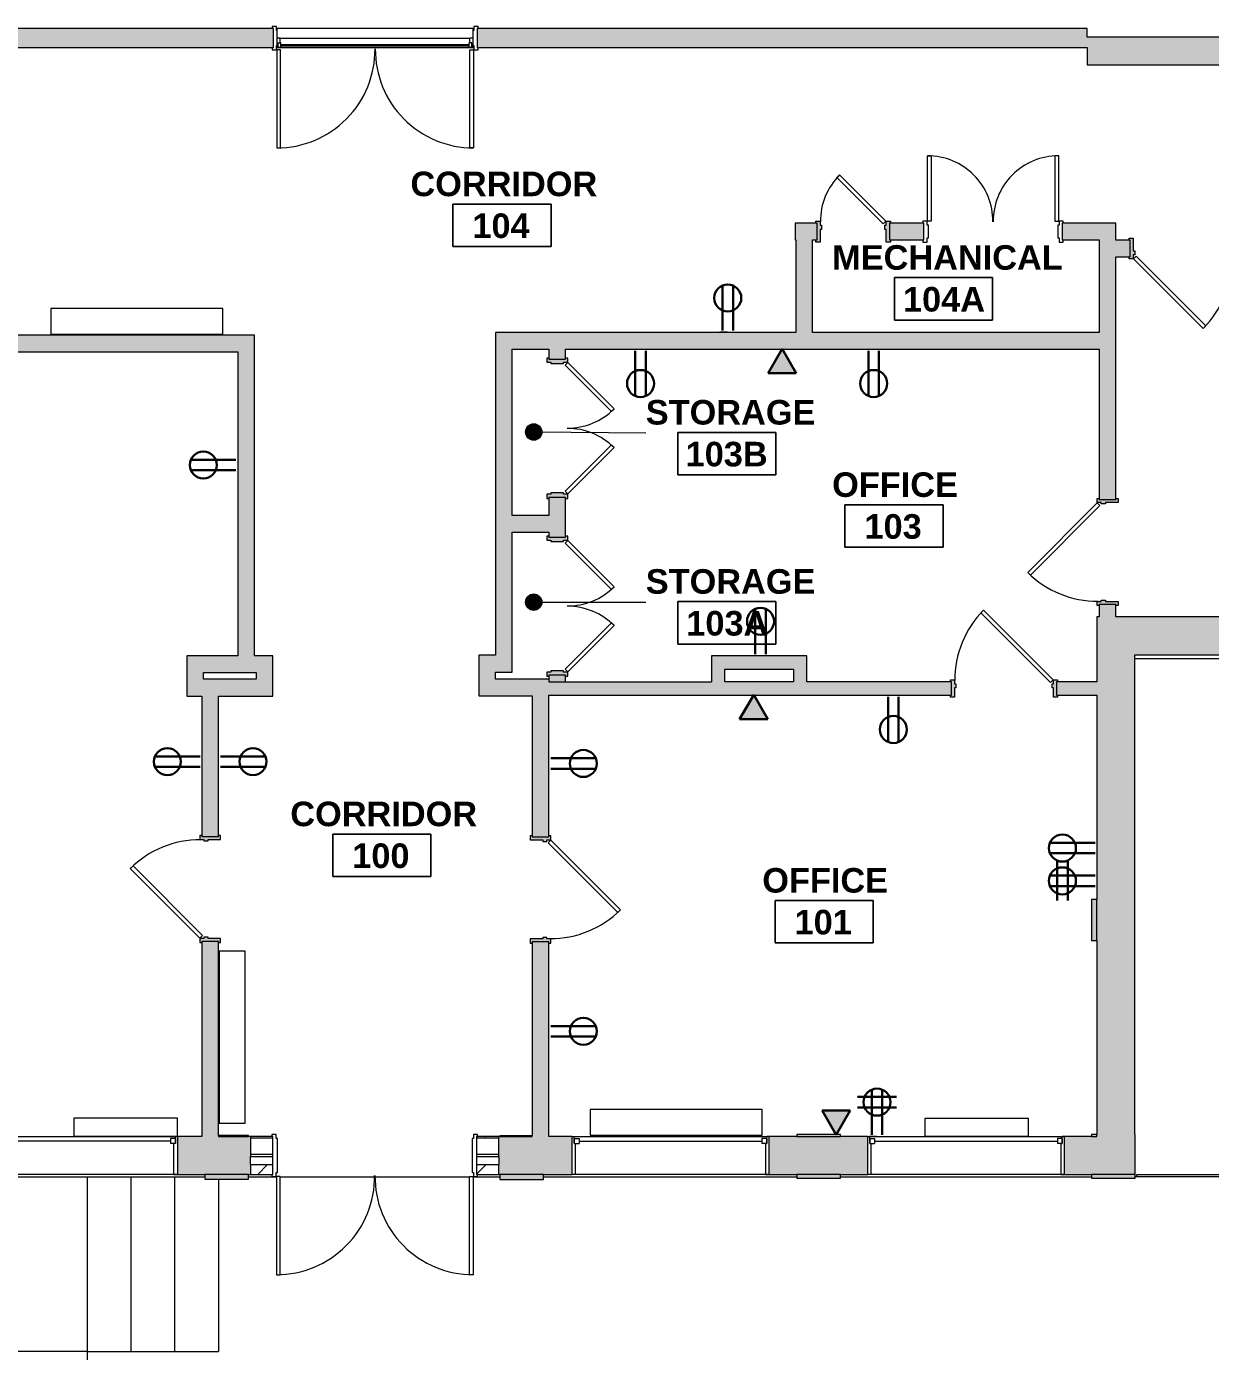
# Model space of a CAD drawing. Header units: inches. Extents: x -1569 to 1282, y -721 to 887.
# Drawn here: x -81.7 to 352.1, y -366.4 to 119.2 of the extents above; entities that cross this region are included whole.
import ezdxf

# ---------------------------------------------------------------- set-up
doc = ezdxf.new("R2010")
doc.units = ezdxf.units.IN
doc.header["$MEASUREMENT"] = 0
for name, color, linetype, lineweight in [('A-ANNO-NOTE', 131, 'Continuous', 13), ('A-AREA-IDEN', 2, 'Continuous', 9), ('A-DETL', 90, 'Continuous', 13), ('A-DOOR', 31, 'Continuous', 13), ('A-FLOR', 192, 'Continuous', 13), ('A-GLAZ', 151, 'Continuous', 13), ('A-WALL', 113, 'Continuous', 13), ('A-WALL-PATT', 111, 'Continuous', 13), ('E-ELEC-FIXT', 91, 'Continuous', 13), ('I-WALL', 2, 'Continuous', 13), ('M-EQPM', 50, 'Continuous', 13)]:
    doc.layers.add(name, color=color, linetype=linetype, lineweight=lineweight)
doc.styles.add('Swis721 Lt BT_B', font='', dxfattribs={"height": 9})
doc.styles.get('Swis721 Lt BT_B').set_extended_font_data('Swis721 Lt BT', bold=True)

# ---------------------------------------------------------------- blocks, each defined once
blk = doc.blocks.new('Basic Wall _ Exterior - Brick and CMU on MTL_ Stud - ___-6877969-FIRST FLOOR POWER _ SIGNAL')
at = {"layer": 'A-WALL-PATT', "lineweight": 9}
h = blk.add_hatch(dxfattribs=at)
h.set_pattern_fill('FP_3', color=256, style=0, pattern_type=2)
h.set_pattern_definition([(0, (0, -89.438), (30.72, 4.745), [1.267, -21.773, 1.267, -21.773, -122.88]), (0, (0, -89.438), (30.72, 4.745), [-46.08, 1.267, -44.813, 1.267, -21.773, -53.76]), (0, (0, -89.438), (30.72, 4.745), [-115.2, 1.267, -14.093, 1.267, -37.133]), (133.061, (11.52, -87.066), (-22.01071, 14.06408), [0.928, -15.944, 0.928, -15.944, -89.986]), (133.061, (11.52, -87.066), (-22.01071, 14.06408), [-33.745, 0.928, -32.817, 0.928, -15.944, -39.369]), (133.061, (11.52, -87.066), (-22.01071, 14.06408), [-84.362, 0.928, -10.32, 0.928, -27.193]), (226.939, (15.36, -77.576), (-8.709455, -18.80903), [0.928, -15.944, 0.928, -15.944, -89.986]), (226.939, (15.36, -77.576), (-8.709455, -18.80903), [-33.745, 0.928, -32.817, 0.928, -15.944, -39.369]), (226.939, (15.36, -77.576), (-8.709455, -18.80903), [-84.362, 0.928, -10.32, 0.928, -27.193])])
h.paths.add_polyline_path([(540.34, -112.44), (540.34, -112.28), (544.34, -112.28), (544.34, -111.06), (324.34, -111.06), (324.34, -112.44), (404.13, -112.44)], flags=0)
at = {"layer": 'A-WALL', "lineweight": 9}
blk.add_line((324.34, -112.44), (540.34, -112.44), dxfattribs=at)
blk = doc.blocks.new('Door - Single - Solid Door 36_ x 84_-7220078-FIRST FLOOR POWER _ SIGNAL')
at = {"layer": 'A-DOOR'}
h = blk.add_hatch(color=250, dxfattribs=at)
h.paths.add_polyline_path([(-15.63, 3.15), (-15.26, 3.15), (-15.26, -2.97), (-15.63, -2.97), (-15.63, -3.72), (-14.13, -3.72), (-14.13, 0.9), (-13.63, 0.9), (-13.63, 2.4), (-14.13, 2.4), (-14.13, 3.9), (-15.63, 3.9)], flags=0)
h.paths.add_polyline_path([(21.62, 2.4), (21.62, 0.9), (22.12, 0.9), (22.12, -3.72), (23.62, -3.72), (23.62, -2.97), (23.24, -2.97), (23.24, 3.15), (23.62, 3.15), (23.62, 3.9), (22.12, 3.9), (22.12, 2.4)], flags=0)
at = {"layer": 'A-DOOR', "color": 8, "lineweight": 20}
for p, q in [((-14.01, 3.9), (11.45, 29.36)), ((11.45, 29.36), (12.42, 28.38)), ((12.42, 28.38), (-13.03, 2.93)), ((-15.63, 3.9), (-15.63, 3.15)), ((-14.13, 3.9), (-15.63, 3.9)), ((-14.13, 2.4), (-14.13, 3.9)), ((-13.63, 2.4), (-14.13, 2.4)), ((-14.13, -3.72), (-14.13, 0.9)), ((-14.13, 0.9), (-13.63, 0.9)), ((-13.03, 2.93), (-14.01, 3.9)), ((-13.63, 0.9), (-13.63, 2.4)), ((22.12, 2.4), (21.62, 2.4)), ((21.62, 2.4), (21.62, 0.9)), ((21.62, 0.9), (22.12, 0.9)), ((23.62, 3.9), (22.12, 3.9)), ((22.12, 3.9), (22.12, 2.4)), ((22.12, 0.9), (22.12, -3.72)), ((23.62, 3.15), (23.62, 3.9)), ((-15.63, -2.97), (-15.63, -3.72)), ((-15.63, -3.72), (-14.13, -3.72)), ((22.12, -3.72), (23.62, -3.72)), ((23.62, -3.72), (23.62, -2.97))]:
    blk.add_line(p, q, dxfattribs=at)
at = {"layer": 'A-DOOR', "lineweight": 9}
blk.add_arc((-14.01, 3.9), 36, 359.5, 45, dxfattribs=at)
blk = doc.blocks.new('Door - Single - Solid Door 36_ x 84_-7220333-FIRST FLOOR POWER _ SIGNAL')
at = {"layer": 'A-DOOR'}
h = blk.add_hatch(color=250, dxfattribs=at)
h.paths.add_polyline_path([(-14.13, 3.1), (-15.63, 3.1), (-15.63, 2.35), (-15.26, 2.35), (-15.26, -2.53), (-15.63, -2.53), (-15.63, -3.28), (-14.13, -3.28), (-14.13, -1.78), (-13.63, -1.78), (-13.63, -0.28), (-14.13, -0.28), (-14.13, 2.35)], flags=0)
h.paths.add_polyline_path([(22.12, 3.1), (22.12, -0.28), (21.62, -0.28), (21.62, -1.78), (22.12, -1.78), (22.12, -3.28), (23.62, -3.28), (23.62, -2.53), (23.24, -2.53), (23.24, 2.35), (23.62, 2.35), (23.62, 3.1), (23.24, 3.1)], flags=0)
at = {"layer": 'A-DOOR', "color": 8, "lineweight": 20}
for p, q in [((-15.63, 3.1), (-14.13, 3.1)), ((-15.63, 2.35), (-15.63, 3.1)), ((-14.13, 3.1), (-14.13, -0.28)), ((22.12, 3.1), (23.62, 3.1)), ((22.12, -0.28), (22.12, 3.1)), ((23.62, 3.1), (23.62, 2.35)), ((-15.63, -3.28), (-15.63, -2.53)), ((-14.13, -3.28), (-15.63, -3.28)), ((-14.13, -0.28), (-13.63, -0.28)), ((-14.13, -1.78), (-14.13, -3.28)), ((-13.63, -1.78), (-14.13, -1.78)), ((-13.03, -2.3), (-14.01, -3.28)), ((-14.01, -3.28), (11.45, -28.73)), ((-13.63, -0.28), (-13.63, -1.78)), ((12.42, -27.76), (-13.03, -2.3)), ((21.62, -0.28), (22.12, -0.28)), ((21.62, -1.78), (21.62, -0.28)), ((22.12, -1.78), (21.62, -1.78)), ((22.12, -3.28), (22.12, -1.78)), ((23.62, -3.28), (22.12, -3.28)), ((23.62, -2.53), (23.62, -3.28)), ((11.45, -28.73), (12.42, -27.76))]:
    blk.add_line(p, q, dxfattribs=at)
at = {"layer": 'A-DOOR', "lineweight": 9}
blk.add_arc((-14.01, -3.28), 36, 315, 0.5, dxfattribs=at)
blk = doc.blocks.new('Door - Single - Solid Door 36_ x 84_-7220308-FIRST FLOOR POWER _ SIGNAL')
at = {"layer": 'A-DOOR'}
h = blk.add_hatch(color=250, dxfattribs=at)
h.paths.add_polyline_path([(23.62, 2.97), (23.62, 3.72), (22.12, 3.72), (22.12, -0.9), (21.62, -0.9), (21.62, -2.4), (22.12, -2.4), (22.12, -3.9), (23.62, -3.9), (23.62, -3.15), (23.24, -3.15), (23.24, 2.97)], flags=0)
h.paths.add_polyline_path([(-13.63, -2.4), (-13.63, -0.9), (-14.13, -0.9), (-14.13, 3.72), (-15.63, 3.72), (-15.63, 2.97), (-15.26, 2.97), (-15.26, -3.15), (-15.63, -3.15), (-15.63, -3.9), (-14.13, -3.9), (-14.13, -2.4)], flags=0)
at = {"layer": 'A-DOOR', "color": 8, "lineweight": 20}
for p, q in [((-15.63, 3.72), (-14.13, 3.72)), ((-15.63, 2.97), (-15.63, 3.72)), ((-14.13, 3.72), (-14.13, -0.9)), ((22.12, 3.72), (23.62, 3.72)), ((22.12, -0.9), (22.12, 3.72)), ((23.62, 3.72), (23.62, 2.97)), ((-15.63, -3.9), (-15.63, -3.15)), ((-14.13, -3.9), (-15.63, -3.9)), ((-14.13, -0.9), (-13.63, -0.9)), ((-14.13, -2.4), (-14.13, -3.9)), ((-13.63, -2.4), (-14.13, -2.4)), ((-13.03, -2.93), (-14.01, -3.9)), ((-14.01, -3.9), (11.45, -29.36)), ((-13.63, -0.9), (-13.63, -2.4)), ((12.42, -28.38), (-13.03, -2.93)), ((21.62, -0.9), (22.12, -0.9)), ((21.62, -2.4), (21.62, -0.9)), ((22.12, -2.4), (21.62, -2.4)), ((22.12, -3.9), (22.12, -2.4)), ((23.62, -3.9), (22.12, -3.9)), ((23.62, -3.15), (23.62, -3.9)), ((11.45, -29.36), (12.42, -28.38))]:
    blk.add_line(p, q, dxfattribs=at)
at = {"layer": 'A-DOOR', "lineweight": 9}
blk.add_arc((-14.01, -3.9), 36, 315, 0.5, dxfattribs=at)
blk = doc.blocks.new('Fixed - 72_ x 72_-6876876-FIRST FLOOR POWER _ SIGNAL')
at = {"layer": 'A-GLAZ', "color": 8, "lineweight": 20}
for p, q in [((-36.25, 6.9375), (-37.5, 6.9375)), ((-36.25, 6.9375), (-36.25, -4.4375)), ((33.25, 6.9375), (34.5, 6.9375)), ((33.25, -4.4375), (33.25, 6.9375)), ((-36.75, -4.4375), (-35, -4.4375)), ((-36.75, -6.1875), (-36.75, -4.4375)), ((-36.75, -4.4375), (-36.25, -4.4375)), ((-36.75, -4.4375), (-36.75, -6.9375)), ((-35, -6.1875), (-35, -4.4375)), ((32, -6.1875), (32, -4.4375)), ((33.75, -4.4375), (32, -4.4375)), ((33.25, -4.4375), (33.75, -4.4375)), ((33.75, -6.1875), (33.75, -4.4375)), ((33.75, -4.4375), (33.75, -6.9375)), ((-37.5, -6.9375), (-36.75, -6.9375)), ((-36.75, -6.1875), (-35, -6.1875)), ((-35, -5.3125), (32, -5.3125)), ((33.75, -6.1875), (32, -6.1875)), ((34.5, -6.9375), (33.75, -6.9375))]:
    blk.add_line(p, q, dxfattribs=at)
blk = doc.blocks.new('Fixed - 72_ x 72_-6876875-FIRST FLOOR POWER _ SIGNAL')
at = {"layer": 'A-GLAZ', "color": 8, "lineweight": 20}
for p, q in [((-37.5, 6.9375), (-36.75, 6.9375)), ((-36.75, 4.4375), (-36.75, 6.9375)), ((-36.75, 6.1875), (-36.75, 4.4375)), ((-36.75, 6.1875), (-35, 6.1875)), ((-35, 6.1875), (-35, 4.4375)), ((-35, 5.3125), (32, 5.3125)), ((32, 6.1875), (32, 4.4375)), ((33.75, 6.1875), (32, 6.1875)), ((33.75, 4.4375), (33.75, 6.9375)), ((34.5, 6.9375), (33.75, 6.9375)), ((33.75, 6.1875), (33.75, 4.4375)), ((-36.75, 4.4375), (-35, 4.4375)), ((-36.75, 4.4375), (-36.25, 4.4375)), ((-36.25, -6.9375), (-36.25, 4.4375)), ((33.75, 4.4375), (32, 4.4375)), ((33.25, 4.4375), (33.75, 4.4375)), ((33.25, 4.4375), (33.25, -6.9375)), ((-36.25, -6.9375), (-37.5, -6.9375)), ((33.25, -6.9375), (34.5, -6.9375))]:
    blk.add_line(p, q, dxfattribs=at)
blk = doc.blocks.new('Door - Single - Solid Door 28_ x 84_-7220367-FIRST FLOOR POWER _ SIGNAL')
at = {"layer": 'A-DOOR'}
h = blk.add_hatch(color=250, dxfattribs=at)
h.paths.add_polyline_path([(16.12, 3.72), (16.12, -0.9), (15.62, -0.9), (15.62, -2.4), (16.12, -2.4), (16.12, -3.9), (17.62, -3.9), (17.62, -3.15), (17.24, -3.15), (17.24, 2.97), (17.62, 2.97), (17.62, 3.72), (17.24, 3.72)], flags=0)
h.paths.add_polyline_path([(-9.63, 3.72), (-9.63, 2.97), (-9.26, 2.97), (-9.26, -3.15), (-9.63, -3.15), (-9.63, -3.9), (-8.13, -3.9), (-8.13, -2.4), (-7.63, -2.4), (-7.63, -0.9), (-8.13, -0.9), (-8.13, 3.72), (-9.26, 3.72)], flags=0)
at = {"layer": 'A-DOOR', "color": 8, "lineweight": 20}
for p, q in [((-9.63, 3.72), (-8.13, 3.72)), ((-9.63, 2.97), (-9.63, 3.72)), ((-8.13, 3.72), (-8.13, -0.9)), ((16.12, 3.72), (17.62, 3.72)), ((16.12, -0.9), (16.12, 3.72)), ((17.62, 3.72), (17.62, 2.97)), ((-9.63, -3.9), (-9.63, -3.15)), ((-8.13, -3.9), (-9.63, -3.9)), ((-8.13, -0.9), (-7.63, -0.9)), ((-8.13, -2.4), (-8.13, -3.9)), ((-7.63, -2.4), (-8.13, -2.4)), ((-7.03, -2.93), (-8.01, -3.9)), ((-8.01, -3.9), (8.96, -20.87)), ((-7.63, -0.9), (-7.63, -2.4)), ((9.94, -19.9), (-7.03, -2.93)), ((15.62, -0.9), (16.12, -0.9)), ((15.62, -2.4), (15.62, -0.9)), ((16.12, -2.4), (15.62, -2.4)), ((16.12, -3.9), (16.12, -2.4)), ((17.62, -3.9), (16.12, -3.9)), ((17.62, -3.15), (17.62, -3.9)), ((8.96, -20.87), (9.94, -19.9))]:
    blk.add_line(p, q, dxfattribs=at)
at = {"layer": 'A-DOOR', "lineweight": 9}
blk.add_arc((-8.01, -3.9), 24, 315, 0.5, dxfattribs=at)
blk = doc.blocks.new('Fan Coil Unit 9_5L x 63W x 25_5H - Fan Coil Unit 9_5L x 63W x 25_5H-6914405-FIRST FLOOR POWER _ SIGNAL')
at = {"layer": 'M-EQPM', "lineweight": 9}
for p, q in [((-31.5, 4.75), (-31.5, -4.75)), ((31.5, 4.75), (-31.5, 4.75)), ((31.5, -4.75), (31.5, 4.75)), ((-31.5, -4.75), (31.5, -4.75))]:
    blk.add_line(p, q, dxfattribs=at)
blk = doc.blocks.new('Heater 38W x 6_5D x 16H - Heater 38W x 6_5D x 16H-V9-FIRST FLOOR POWER _ SIGNAL')
at = {"layer": 'M-EQPM', "lineweight": 9}
for p, q in [((19, 3.25), (-19, 3.25)), ((-19, 3.25), (-19, -3.25)), ((19, -3.25), (19, 3.25)), ((-19, -3.25), (19, -3.25))]:
    blk.add_line(p, q, dxfattribs=at)
blk = doc.blocks.new('PS - Power Device _Wall Base_ - Quadruplex-4862731-FIRST FLOOR POWER _ SIGNAL')
at = {"layer": 'E-ELEC-FIXT', "lineweight": 9}
for p, q in [((227.02, -287.42), (229.77, -287.42)), ((227.02, -287.42), (227.02, -287.6)), ((229.77, -287.6), (229.77, -287.42))]:
    blk.add_line(p, q, dxfattribs=at)
blk = doc.blocks.new('PS - Power Device _Wall Base_ - Duplex-4862727-FIRST FLOOR POWER _ SIGNAL')
at = {"layer": 'E-ELEC-FIXT', "lineweight": 9}
for p, q in [((635.77, 41.09), (638.52, 41.09)), ((635.77, 41.09), (635.77, 40.91)), ((638.52, 40.91), (638.52, 41.09))]:
    blk.add_line(p, q, dxfattribs=at)
blk = doc.blocks.new('Door - Double - Solid - 48_-7220202-FIRST FLOOR POWER _ SIGNAL')
at = {"layer": 'A-DOOR'}
h = blk.add_hatch(color=250, dxfattribs=at)
h.paths.add_polyline_path([(23.68, 3.15), (23.68, 3.9), (22.18, 3.9), (22.18, 2.4), (21.68, 2.4), (21.68, -2.22), (22.18, -2.22), (22.18, -3.72), (23.68, -3.72), (23.68, -2.97), (23.31, -2.97), (23.31, 3.15)], flags=0)
h.paths.add_polyline_path([(-25.69, -2.22), (-25.69, 2.4), (-26.19, 2.4), (-26.19, 3.9), (-27.69, 3.9), (-27.69, 3.15), (-27.32, 3.15), (-27.32, -2.97), (-27.69, -2.97), (-27.69, -3.72), (-26.19, -3.72), (-26.19, -2.22)], flags=0)
at = {"layer": 'A-DOOR', "color": 8, "lineweight": 20}
for p, q in [((-26.06, 3.9), (-9.09, 20.87)), ((-8.12, 19.9), (-25.09, 2.93)), ((-9.09, 20.87), (-8.12, 19.9)), ((5.08, 20.87), (4.11, 19.9)), ((4.11, 19.9), (21.08, 2.93)), ((22.05, 3.9), (5.08, 20.87)), ((-27.69, 3.9), (-27.69, 3.15)), ((-26.19, 3.9), (-27.69, 3.9)), ((-26.19, 2.4), (-26.19, 3.9)), ((-25.69, 2.4), (-26.19, 2.4)), ((-25.09, 2.93), (-26.06, 3.9)), ((-25.69, -2.22), (-25.69, 2.4)), ((21.08, 2.93), (22.05, 3.9)), ((22.18, 2.4), (21.68, 2.4)), ((21.68, 2.4), (21.68, -2.22)), ((23.68, 3.9), (22.18, 3.9)), ((22.18, 3.9), (22.18, 2.4)), ((23.68, 3.15), (23.68, 3.9)), ((-27.69, -2.97), (-27.69, -3.72)), ((-27.69, -3.72), (-26.19, -3.72)), ((-26.19, -3.72), (-26.19, -2.22)), ((-26.19, -2.22), (-25.69, -2.22)), ((21.68, -2.22), (22.18, -2.22)), ((22.18, -2.22), (22.18, -3.72)), ((22.18, -3.72), (23.68, -3.72)), ((23.68, -3.72), (23.68, -2.97))]:
    blk.add_line(p, q, dxfattribs=at)
at = {"layer": 'A-DOOR', "lineweight": 9}
for centre, start, end in [((-26.06, 3.9), 359.5, 45), ((22.05, 3.9), 135, 180.5)]:
    blk.add_arc(centre, 24, start, end, dxfattribs=at)
blk = doc.blocks.new('Door - Double - Solid 84_ H-7139323-FIRST FLOOR POWER _ SIGNAL')
at = {"layer": 'A-DOOR'}
for p, q in [((-38.06, 43.78), (-36.69, 43.78)), ((-38.06, 7.78), (-38.06, 43.78)), ((-36.69, 43.78), (-36.69, 7.78)), ((32.68, 43.78), (32.68, 7.78)), ((34.05, 43.78), (32.68, 43.78)), ((34.05, 7.78), (34.05, 43.78)), ((-36.69, 7.78), (-38.06, 7.78)), ((32.68, 7.78), (34.05, 7.78))]:
    blk.add_line(p, q, dxfattribs=at)
at = {"layer": 'A-DOOR', "lineweight": 9}
for p, q in [((-39.69, 7.78), (-39.69, 7.03)), ((-38.19, 7.78), (-39.69, 7.78)), ((-38.19, 6.28), (-38.19, 7.78)), ((-37.69, 6.28), (-38.19, 6.28)), ((-37.69, -6.1), (-37.69, 6.28)), ((34.18, 6.28), (33.68, 6.28)), ((33.68, 6.28), (33.68, -6.1)), ((35.68, 7.78), (34.18, 7.78)), ((34.18, 7.78), (34.18, 6.28)), ((35.68, 7.03), (35.68, 7.78)), ((-39.69, -6.85), (-39.69, -7.6)), ((-39.69, -7.6), (-38.19, -7.6)), ((-38.19, -7.6), (-38.19, -6.1)), ((-38.19, -6.1), (-37.69, -6.1)), ((33.68, -6.1), (34.18, -6.1)), ((34.18, -6.1), (34.18, -7.6)), ((34.18, -7.6), (35.68, -7.6)), ((35.68, -7.6), (35.68, -6.85))]:
    blk.add_line(p, q, dxfattribs=at)
for centre, start, end in [((-38.06, 7.78), 359.5, 90), ((34.05, 7.78), 90, 180.5)]:
    blk.add_arc(centre, 36, start, end, dxfattribs=at)
blk = doc.blocks.new('Door - Double - Solid - 48_-7221330-FIRST FLOOR POWER _ SIGNAL')
at = {"layer": 'A-DOOR'}
for p, q in [((-26.06, 27.9), (-24.69, 27.9)), ((-26.06, 3.9), (-26.06, 27.9)), ((-24.69, 27.9), (-24.69, 3.9)), ((20.68, 27.9), (20.68, 3.9)), ((22.05, 27.9), (20.68, 27.9)), ((22.05, 3.9), (22.05, 27.9)), ((-24.69, 3.9), (-26.06, 3.9)), ((20.68, 3.9), (22.05, 3.9))]:
    blk.add_line(p, q, dxfattribs=at)
at = {"layer": 'A-DOOR', "lineweight": 9}
for p, q in [((-27.69, 3.9), (-27.69, 3.15)), ((-26.19, 3.9), (-27.69, 3.9)), ((-26.19, 2.4), (-26.19, 3.9)), ((-25.69, 2.4), (-26.19, 2.4)), ((-25.69, -2.22), (-25.69, 2.4)), ((22.18, 2.4), (21.68, 2.4)), ((21.68, 2.4), (21.68, -2.22)), ((23.68, 3.9), (22.18, 3.9)), ((22.18, 3.9), (22.18, 2.4)), ((23.68, 3.15), (23.68, 3.9)), ((-27.69, -2.97), (-27.69, -3.72)), ((-27.69, -3.72), (-26.19, -3.72)), ((-26.19, -3.72), (-26.19, -2.22)), ((-26.19, -2.22), (-25.69, -2.22)), ((21.68, -2.22), (22.18, -2.22)), ((22.18, -2.22), (22.18, -3.72)), ((22.18, -3.72), (23.68, -3.72)), ((23.68, -3.72), (23.68, -2.97))]:
    blk.add_line(p, q, dxfattribs=at)
for centre, start, end in [((-26.06, 3.9), 359.5, 90), ((22.05, 3.9), 90, 180.5)]:
    blk.add_arc(centre, 24, start, end, dxfattribs=at)
blk = doc.blocks.new('Window-Fixed-Half-Round - 72_ Diameter-7134559-FIRST FLOOR POWER _ SIGNAL')
at = {"layer": 'A-GLAZ', "lineweight": 20}
for p, q in [((-36, 3.5), (-36, -3.5)), ((-36, 3.5), (-34.5, 3.5)), ((-35.5, 3.5), (-35.5, 1.75)), ((-35.5, 1.75), (-34.75, 1.75)), ((-34.5, 1.75), (-34.75, 1.75)), ((-34.75, 1.75), (-34.75, 0)), ((-34.5, 3.5), (-34.5, 1.75)), ((34.5, 3.5), (36, 3.5)), ((34.5, 3.5), (34.5, 1.75)), ((34.5, 1.75), (34.75, 1.75)), ((34.75, 1.75), (34.75, 0)), ((35.5, 1.75), (34.75, 1.75)), ((35.5, 3.5), (35.5, 1.75)), ((36, -3.5), (36, 3.5)), ((-36, 0), (-34.75, 0)), ((34.75, 0), (36, 0))]:
    blk.add_line(p, q, dxfattribs=at)
at = {"layer": 'A-GLAZ'}
for p, q in [((36, 3.5), (-36, 3.5)), ((-36, -3.5), (36, -3.5))]:
    blk.add_line(p, q, dxfattribs=at)
at = {"layer": 'A-GLAZ', "lineweight": 9}
for p, q in [((-34.5, 3.5), (34.5, 3.5)), ((34.75, 0), (-34.75, 0))]:
    blk.add_line(p, q, dxfattribs=at)
at = {"layer": 'A-GLAZ', "lineweight": 30}
blk.add_line((-34.5, 2.625), (34.5, 2.625), dxfattribs=at)
blk = doc.blocks.new('Door - Double - Solid 84_ H-7205397-FIRST FLOOR POWER _ SIGNAL')
at = {"layer": 'A-DOOR'}
for p, q in [((-38.06, 40.34), (-36.69, 40.34)), ((-38.06, 4.34), (-38.06, 40.34)), ((-36.69, 40.34), (-36.69, 4.34)), ((32.68, 40.34), (32.68, 4.34)), ((34.05, 40.34), (32.68, 40.34)), ((34.05, 4.34), (34.05, 40.34)), ((-36.69, 4.34), (-38.06, 4.34)), ((32.68, 4.34), (34.05, 4.34))]:
    blk.add_line(p, q, dxfattribs=at)
at = {"layer": 'A-DOOR', "lineweight": 9}
for p, q in [((-39.69, 4.34), (-39.69, 3.59)), ((-38.19, 4.34), (-39.69, 4.34)), ((-38.19, 2.84), (-38.19, 4.34)), ((-37.94, 2.84), (-38.19, 2.84)), ((34.18, 2.84), (34.06, 2.84)), ((35.68, 4.34), (34.18, 4.34)), ((34.18, 4.34), (34.18, 2.84)), ((35.68, 3.59), (35.68, 4.34)), ((-39.69, -3.41), (-39.69, -4.16)), ((-39.69, -4.16), (-38.19, -4.16)), ((-38.19, -4.16), (-38.19, -2.66)), ((-38.19, -2.66), (-37.94, -2.66)), ((34.06, -2.66), (34.18, -2.66)), ((34.18, -2.66), (34.18, -4.16)), ((34.18, -4.16), (35.68, -4.16)), ((35.68, -4.16), (35.68, -3.41))]:
    blk.add_line(p, q, dxfattribs=at)
for centre, start, end in [((-38.06, 4.34), 359.5, 90), ((34.05, 4.34), 90, 180.5)]:
    blk.add_arc(centre, 36, start, end, dxfattribs=at)
blk = doc.blocks.new('Room Tag - Room Name and Number-3379422-FIRST FLOOR POWER _ SIGNAL')
at = {"layer": 'A-AREA-IDEN'}
for p, q in [((-0.1881, -0.1636), (-0.1881, -0.0018)), ((-0.1881, -0.0018), (0.1869, -0.0018)), ((0.1869, -0.0018), (-0.1881, -0.0018)), ((-0.1881, -0.0018), (-0.1881, -0.1636)), ((0.1869, -0.0018), (0.1869, -0.1636)), ((0.1869, -0.1636), (0.1869, -0.0018)), ((0.1869, -0.1636), (-0.1881, -0.1636)), ((-0.1881, -0.1636), (0.1869, -0.1636))]:
    blk.add_line(p, q, dxfattribs=at)

msp = doc.modelspace()

# ---------------------------------------------------------------- hatches: boundary and pattern name
at = {"layer": 'A-ANNO-NOTE', "lineweight": 9}
for points in [[(200.28, -7.89), (195.13, 1.04), (189.97, -7.89)], [(189.87, -134.68), (184.72, -125.75), (179.56, -134.68)], [(214.94, -286.93), (220.09, -278), (209.78, -278)]]:
    msp.add_hatch(color=256, dxfattribs=at).paths.add_polyline_path(points, flags=0)
at = {"layer": 'A-AREA-IDEN'}
h = msp.add_hatch(color=256, dxfattribs=at)
edge = h.paths.add_edge_path(flags=0)
edge.add_arc((104.12, -29.4), 3, 0, 360)
h = msp.add_hatch(color=256, dxfattribs=at)
edge = h.paths.add_edge_path(flags=0)
edge.add_arc((104.12, -91.76), 3, 0, 360)
at = {"layer": 'A-WALL'}
msp.add_hatch(color=250, dxfattribs=at).paths.add_polyline_path([(310.46, -215.73), (310.46, -200.73), (308.51, -200.73), (308.51, -215.73)], flags=0)
h = msp.add_hatch(color=250, dxfattribs=at)
h.paths.add_polyline_path([(-16.42, -303.2), (-0.42, -303.2), (-0.42, -301.48), (-16.42, -301.48)], flags=0)
h.paths.add_polyline_path([(-0.42, -287.6), (-0.42, -287.2), (-11.35, -287.2), (-11.35, -287.6)], flags=0)
h = msp.add_hatch(color=250, dxfattribs=at)
h.paths.add_polyline_path([(107.74, -303.37), (107.74, -301.48), (91.74, -301.48), (91.74, -303.37)], flags=0)
h.paths.add_polyline_path([(91.74, -287.6), (103.57, -287.6), (103.57, -287.37), (91.74, -287.37)], flags=0)
h = msp.add_hatch(color=250, dxfattribs=at)
h.paths.add_polyline_path([(216.49, -302.87), (216.49, -301.48), (200.49, -301.48), (200.49, -302.87)], flags=0)
h.paths.add_polyline_path([(200.49, -287.6), (216.49, -287.6), (216.49, -286.87), (200.49, -286.87)], flags=0)
h = msp.add_hatch(color=250, dxfattribs=at)
h.paths.add_polyline_path([(308.47, -302.87), (324.47, -302.87), (324.47, -286.87), (324.34, -286.87), (324.34, -301.48), (308.47, -301.48)], flags=0)
h.paths.add_polyline_path([(308.47, -287.6), (310.46, -287.6), (310.46, -286.87), (308.47, -286.87)], flags=0)
at = {"layer": 'A-WALL-PATT', "lineweight": 9}
h = msp.add_hatch(color=7, dxfattribs=at)
h.paths.add_polyline_path([(306.85, 111.45), (306.85, 118.45), (83.34, 118.45), (83.34, 111.45), (221.3, 111.45)], flags=0)
h.paths.add_polyline_path([(8.72, 111.45), (8.72, 118.45), (-128.11, 118.45), (-128.11, 111.45)], flags=0)
h.paths.add_polyline_path([(-164.11, 111.45), (-164.11, 118.45), (-216.59, 118.45), (-216.59, 111.45), (-215.7, 111.45)], flags=0)
h = msp.add_hatch(color=7, dxfattribs=at)
h.paths.add_polyline_path([(1101.15, 105.19), (1112.92, 105.19), (1112.92, 115.31), (1101.15, 115.31)], flags=0)
h.paths.add_polyline_path([(1066.65, 105.19), (1066.65, 115.31), (1043.2, 115.31), (1043.2, 105.19), (1044.04, 105.19)], flags=0)
h.paths.add_polyline_path([(1004.7, 105.19), (1004.7, 115.31), (950.26, 115.31), (950.26, 105.19), (952.62, 105.19)], flags=0)
h.paths.add_polyline_path([(906.92, 105.19), (911.76, 105.19), (911.76, 115.31), (885.79, 115.31), (885.82, 114.85), (885.95, 114.85), (885.95, 114.76), (885.82, 114.76), (885.79, 111.31), (870.17, 111.31), (870.17, 115.31), (771.6, 115.31), (771.6, 105.19), (861.21, 105.19)], flags=0)
h.paths.add_polyline_path([(737.1, 105.19), (737.1, 115.31), (671.6, 115.31), (671.6, 105.19)], flags=0)
h.paths.add_polyline_path([(637.1, 105.19), (637.1, 115.31), (461.23, 115.31), (461.23, 105.19), (586.96, 105.19)], flags=0)
h.paths.add_polyline_path([(426.73, 105.19), (426.73, 115.31), (306.85, 115.31), (306.85, 105.19), (404.13, 105.19)], flags=0)
h = msp.add_hatch(color=7, dxfattribs=at)
h.paths.add_polyline_path([(317.46, 40.97), (317.46, 47.1), (297.73, 47.1), (297.73, 40.97), (312.72, 40.97)], flags=0)
h.paths.add_polyline_path([(234.42, 40.97), (247.1, 40.97), (247.1, 47.1), (234.42, 47.1)], flags=0)
h.paths.add_polyline_path([(206.23, 40.97), (207.92, 40.97), (207.92, 47.1), (199.95, 47.1), (199.95, 40.97), (200.1, 40.97)], flags=0)
for points in [[(206.23, 7.1), (206.23, 40.97), (200.1, 40.97), (200.1, 7.1)], [(-4.33, -0.05), (-4.33, 6.07), (-214.97, 6.07), (-214.97, -0.05), (-144.36, -0.05)], [(-4.33, -111.42), (1.79, -111.42), (1.79, 6.07), (-4.33, 6.07), (-4.33, -36.78)], [(90.15, -111.24), (96.27, -111.24), (96.27, 7.1), (90.15, 7.1), (90.15, -88.12)], [(311.34, 0.97), (311.34, 7.1), (96.27, 7.1), (96.27, 0.97), (221.3, 0.97)], [(109.69, -66.11), (109.69, -59.99), (96.27, -59.99), (96.27, -66.11)], [(324.34, -301.48), (324.34, -97.19), (310.46, -97.19), (310.46, -301.48)], [(-16.83, -126.17), (-16.83, -111.42), (-22.96, -111.42), (-22.96, -126.17), (-17.47, -126.17)], [(-4.33, -117.54), (-4.33, -111.42), (-16.83, -111.42), (-16.83, -117.54)], [(8.51, -117.54), (8.51, -111.42), (-4.33, -111.42), (-4.33, -117.54), (2.39, -117.54)], [(84.02, -126.1), (90.15, -126.1), (90.15, -111.24), (84.02, -111.24)], [(96.27, -117.37), (96.27, -111.24), (90.15, -111.24), (90.15, -117.37)], [(174.17, -120.94), (174.17, -111.42), (169.29, -111.42), (169.29, -120.94)], [(199.29, -116.29), (199.29, -111.42), (174.17, -111.42), (174.17, -116.29)], [(204.17, -120.94), (204.17, -111.42), (199.29, -111.42), (199.29, -120.94)], [(2.39, -126.17), (2.39, -120.04), (-16.83, -120.04), (-16.83, -126.17), (-11.35, -126.17)], [(2.39, -126.17), (8.51, -126.17), (8.51, -117.54), (2.39, -117.54), (2.39, -120.04)], [(103.57, -126.1), (103.57, -119.98), (90.15, -119.98), (90.15, -126.1)]]:
    msp.add_hatch(color=7, dxfattribs=at).paths.add_polyline_path(points, flags=0)
h = msp.add_hatch(color=7, dxfattribs=at)
h.paths.add_polyline_path([(311.34, -97.19), (317.46, -97.19), (317.46, -92.66), (311.34, -92.66)], flags=0)
h.paths.add_polyline_path([(312.72, -54.16), (317.46, -54.16), (317.46, 40.97), (311.34, 40.97), (311.34, -54.16)], flags=0)
h = msp.add_hatch(color=7, dxfattribs=at)
h.paths.add_polyline_path([(632.67, 34.78), (687.84, 34.78), (687.84, 40.91), (589.69, 40.91), (589.69, 34.78)], flags=0)
h.paths.add_polyline_path([(732.15, 34.78), (738.14, 34.78), (738.14, 40.91), (726.34, 40.91), (726.34, 34.78)], flags=0)
h.paths.add_polyline_path([(495.55, 34.78), (551.19, 34.78), (551.19, 40.91), (361.19, 40.91), (361.19, 34.78), (404.13, 34.78)], flags=0)
h.paths.add_polyline_path([(322.69, 34.78), (322.69, 40.91), (317.46, 40.91), (317.46, 34.78)], flags=0)
h = msp.add_hatch(color=7, dxfattribs=at)
h.paths.add_polyline_path([(109.69, -120.94), (115.82, -120.94), (115.82, -118.53), (109.69, -118.53)], flags=0)
h.paths.add_polyline_path([(109.69, -67.9), (115.82, -67.9), (115.82, -53.36), (109.69, -53.36), (109.69, -66.11)], flags=0)
h.paths.add_polyline_path([(109.69, -2.74), (115.82, -2.74), (115.82, 0.97), (109.69, 0.97)], flags=0)
at = {"layer": 'A-WALL-PATT'}
msp.add_hatch(color=250, dxfattribs=at).paths.add_polyline_path([(544.34, -111.06), (549.96, -111.06), (549.96, -97.19), (324.34, -97.19), (324.34, -111.06), (404.13, -111.06)], flags=0)
at = {"layer": 'A-WALL-PATT', "lineweight": 9}
h = msp.add_hatch(color=7, dxfattribs=at)
h.paths.add_polyline_path([(103.57, -287.6), (109.69, -287.6), (109.69, -216.29), (103.57, -216.29), (103.57, -242.15)], flags=0)
h.paths.add_polyline_path([(109.69, -177.79), (109.69, -119.98), (103.57, -119.98), (103.57, -177.79)], flags=0)
h = msp.add_hatch(color=7, dxfattribs=at)
h.paths.add_polyline_path([(310.46, -125.82), (310.46, -120.94), (295.65, -120.94), (295.65, -125.82)], flags=0)
h.paths.add_polyline_path([(257.15, -125.82), (257.15, -120.94), (109.69, -120.94), (109.69, -125.82), (221.3, -125.82)], flags=0)
h = msp.add_hatch(color=7, dxfattribs=at)
h.paths.add_polyline_path([(-17.47, -287.6), (-11.35, -287.6), (-11.35, -216.11), (-17.47, -216.11), (-17.47, -242.15)], flags=0)
h.paths.add_polyline_path([(-17.47, -177.61), (-11.35, -177.61), (-11.35, -126.17), (-17.47, -126.17), (-17.47, -139.46)], flags=0)
h = msp.add_hatch(color=7, dxfattribs=at)
h.paths.add_polyline_path([(0.4, -301.48), (0.4, -287.6), (-26.43, -287.6), (-26.43, -301.48), (-0.42, -301.48)], flags=0)
h.paths.add_polyline_path([(-98.43, -301.48), (-98.43, -287.6), (-134.39, -287.6), (-134.39, -301.48), (-108.34, -301.48)], flags=0)
h.paths.add_polyline_path([(-216.43, -301.48), (-206.39, -301.48), (-206.39, -287.6), (-216.43, -287.6)], flags=0)
h = msp.add_hatch(dxfattribs=at)
h.set_pattern_fill('FP_4', color=256, style=0, pattern_type=2)
h.set_pattern_definition([(0, (0, 0), (30.72, 7.68), [1.267, -21.773, 1.267, -21.773, -122.88]), (0, (0, 0), (30.72, 7.68), [-46.08, 1.267, -44.813, 1.267, -21.773, -53.76]), (0, (0, 0), (30.72, 7.68), [-115.2, 1.267, -14.093, 1.267, -37.133]), (120, (11.52, 3.84), (-22.01108, 22.7643), [1.267, -21.773, 1.267, -21.773, -122.88]), (120, (11.52, 3.84), (-22.01108, 22.7643), [-46.08, 1.267, -44.813, 1.267, -21.773, -53.76]), (120, (11.52, 3.84), (-22.01108, 22.7643), [-115.2, 1.267, -14.093, 1.267, -37.133]), (240, (15.36, 19.2), (-8.70892, -30.4443), [1.267, -21.773, 1.267, -21.773, -122.88]), (240, (15.36, 19.2), (-8.70892, -30.4443), [-46.08, 1.267, -44.813, 1.267, -21.773, -53.76]), (240, (15.36, 19.2), (-8.70892, -30.4443), [-115.2, 1.267, -14.093, 1.267, -37.133])])
h.paths.add_polyline_path([(91.4, -288.1), (91.4, -287.6), (83.21, -287.6), (83.21, -288.1)], flags=0)
h.paths.add_polyline_path([(0.4, -288.1), (8.59, -288.1), (8.59, -287.6), (0.4, -287.6)], flags=0)
h = msp.add_hatch(color=7, dxfattribs=at)
h.paths.add_polyline_path([(308.47, -301.48), (310.46, -301.48), (310.46, -287.6), (298.49, -287.6), (298.49, -301.48)], flags=0)
h.paths.add_polyline_path([(200.49, -301.48), (226.49, -301.48), (226.49, -287.6), (190.24, -287.6), (190.24, -301.48)], flags=0)
h.paths.add_polyline_path([(107.74, -301.48), (118.24, -301.48), (118.24, -287.6), (91.4, -287.6), (91.4, -301.48), (91.74, -301.48)], flags=0)
h = msp.add_hatch(dxfattribs=at)
h.set_pattern_fill('FP_7', color=256, style=0, pattern_type=2)
h.set_pattern_definition([(45, (0, 0), (-8.01223, 8.01223), [])])
h.paths.add_polyline_path([(8.59, -301.48), (8.59, -297.85), (0.4, -297.85), (0.4, -301.48)], flags=0)
h.paths.add_polyline_path([(91.4, -301.48), (91.4, -297.85), (83.21, -297.85), (83.21, -301.48)], flags=0)

# ---------------------------------------------------------------- linework, layer by layer
at = {"layer": 'A-ANNO-NOTE', "lineweight": 30}
for p, q in [((173.31, 7.75), (173.31, 24.28)), ((173.31, 7.75), (173.31, 24.28)), ((177.14, 7.75), (177.14, 24.28)), ((141.35, 0.32), (141.35, -16.21)), ((145.18, 0.32), (145.18, -16.21)), ((145.18, 0.32), (145.18, -16.21)), ((195.13, 1.04), (189.97, -7.89)), ((195.13, 1.04), (200.28, -7.89)), ((226.76, 0.32), (226.76, -16.21)), ((230.59, 0.32), (230.59, -16.21)), ((230.59, 0.32), (230.59, -16.21)), ((200.28, -7.89), (189.97, -7.89)), ((-4.99, -39.58), (-21.51, -39.58)), ((-4.99, -43.41), (-21.51, -43.41)), ((-4.99, -43.41), (-21.51, -43.41)), ((185.31, -110.77), (185.31, -94.24)), ((185.31, -110.77), (185.31, -94.24)), ((189.14, -110.77), (189.14, -94.24)), ((184.72, -125.75), (179.56, -134.68)), ((184.72, -125.75), (189.87, -134.68)), ((233.99, -126.47), (233.99, -143)), ((237.82, -126.47), (237.82, -143)), ((237.82, -126.47), (237.82, -143)), ((189.87, -134.68), (179.56, -134.68)), ((-18.13, -148.29), (-34.65, -148.29)), ((-10.69, -148.27), (5.83, -148.27)), ((-10.69, -148.27), (5.83, -148.27)), ((110.35, -148.96), (126.87, -148.96)), ((110.35, -148.96), (126.87, -148.96)), ((-18.13, -152.12), (-34.65, -152.12)), ((-18.13, -152.12), (-34.65, -152.12)), ((-10.69, -152.11), (5.83, -152.11)), ((110.35, -152.79), (126.87, -152.79)), ((309.81, -179.97), (293.28, -179.97)), ((309.81, -183.8), (293.28, -183.8)), ((309.81, -183.8), (293.28, -183.8)), ((295.93, -201.06), (295.93, -186.71)), ((299.76, -201.06), (299.76, -186.71)), ((309.81, -191.97), (293.28, -191.97)), ((309.81, -195.8), (293.28, -195.8)), ((110.35, -247.12), (126.87, -247.12)), ((110.35, -247.12), (126.87, -247.12)), ((110.35, -250.95), (126.87, -250.95)), ((227.97, -286.95), (227.97, -270.43)), ((231.81, -286.95), (231.81, -270.43)), ((222.72, -273.07), (237.06, -273.07)), ((214.94, -286.93), (209.78, -278)), ((209.78, -278), (220.09, -278)), ((214.94, -286.93), (220.09, -278)), ((222.72, -276.91), (237.06, -276.91))]:
    msp.add_line(p, q, dxfattribs=at)
at = {"layer": 'A-ANNO-NOTE', "lineweight": 9}
for p, q in [((195.13, 1.04), (189.97, -7.89)), ((200.28, -7.89), (195.13, 1.04)), ((189.97, -7.89), (200.28, -7.89)), ((184.72, -125.75), (179.56, -134.68)), ((189.87, -134.68), (184.72, -125.75)), ((179.56, -134.68), (189.87, -134.68)), ((220.09, -278), (209.78, -278)), ((209.78, -278), (214.94, -286.93)), ((214.94, -286.93), (220.09, -278))]:
    msp.add_line(p, q, dxfattribs=at)
at = {"layer": 'A-ANNO-NOTE', "lineweight": 30}
for centre in [(175.22, 19.71), (143.26, -11.64), (228.67, -11.64), (-16.95, -41.5), (187.22, -98.8), (235.91, -138.43), (-30.09, -150.2), (1.27, -150.19), (122.31, -150.87), (297.84, -181.89), (297.84, -193.89), (122.31, -249.03), (229.89, -274.99)]:
    msp.add_circle(centre, 4.95, dxfattribs=at)
at = {"layer": 'A-AREA-IDEN'}
for p, q in [((104.12, -29.4), (145.18, -29.77)), ((104.12, -91.76), (145.18, -91.76))]:
    msp.add_line(p, q, dxfattribs=at)
for centre in [(104.12, -29.4), (104.12, -91.76)]:
    msp.add_circle(centre, 3, dxfattribs=at)
at = {"layer": 'A-DETL', "lineweight": 9}
for p, q in [((-59.35, -366.37), (-59.35, -302.37)), ((-43.35, -366.37), (-43.35, -302.37)), ((-27.35, -366.37), (-27.35, -302.37)), ((-59.35, -366.37), (-1331.35, -366.37))]:
    msp.add_line(p, q, dxfattribs=at)
at = {"layer": 'A-FLOR'}
for p, q in [((-108.34, -302.37), (-16.42, -302.37)), ((-11.35, -303.2), (-11.35, -366.37)), ((-0.42, -302.37), (9.84, -302.37)), ((11.21, -302.37), (80.58, -302.37)), ((81.96, -302.37), (91.74, -302.37)), ((107.74, -302.37), (200.49, -302.37)), ((216.49, -302.37), (308.47, -302.37)), ((391.65, -302.37), (324.47, -302.37)), ((325.07, -302.37), (325.07, -301.48)), ((325.07, -301.48), (833.07, -301.48))]:
    msp.add_line(p, q, dxfattribs=at)
at = {"layer": 'A-WALL', "color": 8, "lineweight": 20}
for p, q in [((311.34, -97.19), (310.46, -97.19)), ((310.46, -97.19), (310.46, -120.94)), ((549.96, -97.19), (317.46, -97.19)), ((324.34, -286.87), (324.34, -111.06)), ((324.34, -111.06), (544.34, -111.06)), ((310.46, -125.82), (310.46, -200.73)), ((308.51, -200.73), (308.51, -215.73)), ((310.46, -200.73), (308.51, -200.73)), ((308.51, -215.73), (310.46, -215.73)), ((310.46, -215.73), (310.46, -286.87)), ((-17.47, -287.6), (-26.43, -287.6)), ((-26.43, -287.6), (-26.43, -301.48)), ((-0.42, -287.2), (-11.35, -287.2)), ((-0.42, -287.6), (-0.42, -287.2)), ((0.4, -287.6), (-0.42, -287.6)), ((91.74, -287.6), (91.4, -287.6)), ((91.74, -287.37), (91.74, -287.6)), ((103.57, -287.37), (91.74, -287.37)), ((118.24, -287.6), (109.69, -287.6)), ((118.24, -301.48), (118.24, -287.6)), ((200.49, -287.6), (190.24, -287.6)), ((190.24, -287.6), (190.24, -301.48)), ((200.49, -286.87), (200.49, -287.6)), ((216.49, -286.87), (200.49, -286.87)), ((216.49, -287.6), (216.49, -286.87)), ((226.49, -287.6), (216.49, -287.6)), ((226.49, -301.48), (226.49, -287.6)), ((308.47, -287.6), (298.49, -287.6)), ((298.49, -287.6), (298.49, -301.48)), ((308.47, -286.87), (308.47, -287.6)), ((310.46, -286.87), (308.47, -286.87)), ((324.47, -286.87), (324.34, -286.87)), ((324.47, -302.87), (324.47, -286.87)), ((-26.43, -301.48), (-16.42, -301.48)), ((-16.42, -301.48), (-16.42, -303.2)), ((-16.42, -303.2), (-0.42, -303.2)), ((-0.42, -303.2), (-0.42, -301.48)), ((-0.42, -301.48), (0.4, -301.48)), ((91.4, -301.48), (91.74, -301.48)), ((91.74, -301.48), (91.74, -303.37)), ((91.74, -303.37), (107.74, -303.37)), ((107.74, -303.37), (107.74, -301.48)), ((107.74, -301.48), (118.24, -301.48)), ((190.24, -301.48), (200.49, -301.48)), ((200.49, -301.48), (200.49, -302.87)), ((200.49, -302.87), (216.49, -302.87)), ((216.49, -302.87), (216.49, -301.48)), ((216.49, -301.48), (226.49, -301.48)), ((298.49, -301.48), (308.47, -301.48)), ((308.47, -301.48), (308.47, -302.87)), ((308.47, -302.87), (324.47, -302.87))]:
    msp.add_line(p, q, dxfattribs=at)
at = {"layer": 'A-WALL', "lineweight": 9}
for p, q in [((310.46, -215.73), (310.46, -200.73)), ((-98.43, -287.6), (-26.43, -287.6)), ((-11.35, -287.2), (-11.35, -287.6)), ((-11.35, -287.6), (-0.42, -287.6)), ((91.74, -287.6), (103.57, -287.6)), ((103.57, -287.6), (103.57, -287.37)), ((118.24, -287.6), (190.24, -287.6)), ((200.49, -287.6), (216.49, -287.6)), ((226.49, -287.6), (298.49, -287.6)), ((308.47, -287.6), (310.46, -287.6)), ((310.46, -287.6), (310.46, -286.87)), ((324.34, -286.87), (324.34, -301.48)), ((-26.43, -301.48), (-98.43, -301.48)), ((-0.42, -301.48), (-16.42, -301.48)), ((107.74, -301.48), (91.74, -301.48)), ((190.24, -301.48), (118.24, -301.48)), ((216.49, -301.48), (200.49, -301.48)), ((298.49, -301.48), (226.49, -301.48)), ((310.46, -301.48), (308.47, -301.48)), ((324.34, -301.48), (310.46, -301.48)), ((-59.35, -366.37), (-11.35, -366.37)), ((-59.35, -373.99), (-59.35, -366.37))]:
    msp.add_line(p, q, dxfattribs=at)
at = {"layer": 'A-WALL'}
for p, q in [((8.59, -287.6), (0.4, -287.6)), ((0.4, -287.6), (0.4, -294.85)), ((0.4, -288.1), (8.59, -288.1)), ((8.59, -301.48), (8.59, -287.6)), ((91.4, -287.6), (83.21, -287.6)), ((83.21, -287.6), (83.21, -301.48)), ((83.21, -288.1), (91.4, -288.1)), ((91.4, -294.85), (91.4, -287.6)), ((0.4, -294.1), (8.59, -294.1)), ((0.4, -294.85), (8.59, -294.85)), ((83.21, -294.1), (91.4, -294.1)), ((83.21, -294.85), (91.4, -294.85)), ((0.4, -297.85), (0.4, -301.48)), ((0.4, -297.85), (8.59, -297.85)), ((83.21, -297.85), (91.4, -297.85)), ((91.4, -301.48), (91.4, -297.85)), ((0.4, -301.48), (8.59, -301.48)), ((83.21, -301.48), (91.4, -301.48))]:
    msp.add_line(p, q, dxfattribs=at)
at = {"layer": 'A-WALL', "color": 55}
for p, q in [((0.4, -297.85), (0.4, -294.85)), ((91.4, -294.85), (91.4, -297.85))]:
    msp.add_line(p, q, dxfattribs=at)
at = {"layer": 'I-WALL', "color": 8, "lineweight": 20}
for p, q in [((8.72, 118.45), (-128.11, 118.45)), ((8.72, 111.45), (8.72, 118.45)), ((306.85, 118.45), (83.34, 118.45)), ((83.34, 118.45), (83.34, 111.45)), ((306.85, 115.31), (306.85, 118.45)), ((414.92, 115.31), (306.85, 115.31)), ((-128.11, 111.45), (8.72, 111.45)), ((83.34, 111.45), (306.85, 111.45)), ((306.85, 111.45), (306.85, 105.19)), ((306.85, 105.19), (426.73, 105.19)), ((207.92, 47.1), (199.95, 47.1)), ((199.95, 47.1), (199.95, 40.97)), ((207.92, 40.97), (207.92, 47.1)), ((247.1, 47.1), (234.42, 47.1)), ((234.42, 47.1), (234.42, 40.97)), ((247.1, 40.97), (247.1, 47.1)), ((317.46, 47.1), (297.73, 47.1)), ((297.73, 47.1), (297.73, 40.97)), ((317.46, 40.91), (317.46, 47.1)), ((199.95, 40.97), (200.1, 40.97)), ((200.1, 40.97), (200.1, 7.1)), ((206.23, 7.1), (206.23, 40.97)), ((206.23, 40.97), (207.92, 40.97)), ((234.42, 40.97), (247.1, 40.97)), ((297.73, 40.97), (311.34, 40.97)), ((311.34, 40.97), (311.34, 7.1)), ((322.69, 40.91), (317.46, 40.91)), ((322.69, 34.78), (322.69, 40.91)), ((317.46, -54.16), (317.46, 34.78)), ((317.46, 34.78), (322.69, 34.78)), ((1.79, 6.07), (-123.48, 6.07)), ((1.79, -111.42), (1.79, 6.07)), ((90.15, 7.1), (90.15, -111.24)), ((200.1, 7.1), (90.15, 7.1)), ((311.34, 7.1), (206.23, 7.1)), ((96.27, -59.99), (96.27, 0.97)), ((96.27, 0.97), (109.69, 0.97)), ((109.69, 0.97), (109.69, -2.74)), ((115.82, 0.97), (311.34, 0.97)), ((115.82, -2.74), (115.82, 0.97)), ((311.34, 0.97), (311.34, -54.16)), ((-214.97, -0.05), (-4.33, -0.05)), ((-4.33, -0.05), (-4.33, -111.42)), ((109.69, -2.74), (115.82, -2.74)), ((115.82, -53.36), (109.69, -53.36)), ((109.69, -53.36), (109.69, -59.99)), ((115.82, -67.9), (115.82, -53.36)), ((311.34, -54.16), (317.46, -54.16)), ((109.69, -59.99), (96.27, -59.99)), ((96.27, -117.37), (96.27, -66.11)), ((96.27, -66.11), (109.69, -66.11)), ((109.69, -66.11), (109.69, -67.9)), ((109.69, -67.9), (115.82, -67.9)), ((311.34, -92.66), (311.34, -97.19)), ((317.46, -92.66), (311.34, -92.66)), ((317.46, -97.19), (317.46, -92.66)), ((-4.33, -111.42), (-22.96, -111.42)), ((-22.96, -111.42), (-22.96, -126.17)), ((8.51, -111.42), (1.79, -111.42)), ((8.51, -126.17), (8.51, -111.42)), ((90.15, -111.24), (84.02, -111.24)), ((84.02, -111.24), (84.02, -126.1)), ((169.29, -111.42), (169.29, -120.94)), ((204.17, -111.42), (169.29, -111.42)), ((204.17, -120.94), (204.17, -111.42)), ((174.17, -120.94), (174.17, -116.29)), ((174.17, -116.29), (199.29, -116.29)), ((199.29, -116.29), (199.29, -120.94)), ((-16.83, -117.54), (2.39, -117.54)), ((-16.83, -120.04), (-16.83, -117.54)), ((2.39, -120.04), (-16.83, -120.04)), ((2.39, -117.54), (2.39, -120.04)), ((90.15, -119.98), (90.15, -117.37)), ((90.15, -117.37), (96.27, -117.37)), ((109.69, -119.98), (90.15, -119.98)), ((115.82, -118.53), (109.69, -118.53)), ((109.69, -118.53), (109.69, -120.94)), ((109.69, -120.94), (169.29, -120.94)), ((115.82, -120.94), (115.82, -118.53)), ((199.29, -120.94), (174.17, -120.94)), ((257.15, -120.94), (204.17, -120.94)), ((257.15, -125.82), (257.15, -120.94)), ((310.46, -120.94), (295.65, -120.94)), ((295.65, -120.94), (295.65, -125.82)), ((-22.96, -126.17), (-17.47, -126.17)), ((-17.47, -126.17), (-17.47, -177.61)), ((-11.35, -126.17), (8.51, -126.17)), ((-11.35, -177.61), (-11.35, -126.17)), ((84.02, -126.1), (103.57, -126.1)), ((103.57, -126.1), (103.57, -177.79)), ((109.69, -177.79), (109.69, -125.82)), ((109.69, -125.82), (257.15, -125.82)), ((295.65, -125.82), (310.46, -125.82)), ((-17.47, -177.61), (-11.35, -177.61)), ((103.57, -177.79), (109.69, -177.79)), ((-17.47, -216.11), (-17.47, -287.6)), ((-11.35, -216.11), (-17.47, -216.11)), ((-11.35, -287.2), (-11.35, -216.11)), ((109.69, -216.29), (103.57, -216.29)), ((103.57, -216.29), (103.57, -287.37)), ((109.69, -287.6), (109.69, -216.29))]:
    msp.add_line(p, q, dxfattribs=at)

# ---------------------------------------------------------------- block references
at = {"layer": 'A-AREA-IDEN', "xscale": 95.99999999999994, "yscale": 95.99999999999994, "zscale": 95.99999999999994}
for p in [(92.56, 54.29), (254.33, 27.34), (174.93, -29.4), (236.21, -55.91), (174.93, -91.39), (48.53, -176.58), (210.6, -200.92)]:
    msp.add_blockref('Room Tag - Room Name and Number-3379422-FIRST FLOOR POWER _ SIGNAL', p, dxfattribs=at)
at = {"layer": 'A-DOOR'}
for name, p, rotation in [('Door - Double - Solid 84_ H-7205397-FIRST FLOOR POWER _ SIGNAL', (44.02, 115.03), 180), ('Door - Single - Solid Door 28_ x 84_-7220367-FIRST FLOOR POWER _ SIGNAL', (225.16, 43.94), 180), ('Door - Double - Solid - 48_-7220202-FIRST FLOOR POWER _ SIGNAL', (112.67, -30.05), 269.9999999999999), ('Door - Single - Solid Door 36_ x 84_-7220308-FIRST FLOOR POWER _ SIGNAL', (314.49, -69.42), 269.9999999999999), ('Door - Double - Solid - 48_-7220202-FIRST FLOOR POWER _ SIGNAL', (112.67, -95.22), 269.9999999999999), ('Door - Single - Solid Door 36_ x 84_-7220333-FIRST FLOOR POWER _ SIGNAL', (280.39, -123.47), 180), ('Door - Single - Solid Door 36_ x 84_-7220078-FIRST FLOOR POWER _ SIGNAL', (-14.32, -200.85), 89.99999999999991), ('Door - Single - Solid Door 36_ x 84_-7220078-FIRST FLOOR POWER _ SIGNAL', (106.54, -193.05), 269.9999999999999), ('Door - Double - Solid 84_ H-7139323-FIRST FLOOR POWER _ SIGNAL', (43.89, -294.45), 180)]:
    msp.add_blockref(name, p, dxfattribs=dict(at, rotation=rotation))
for name, p in [('Door - Double - Solid - 48_-7221330-FIRST FLOOR POWER _ SIGNAL', (274.42, 43.94)), ('Door - Single - Solid Door 36_ x 84_-7220308-FIRST FLOOR POWER _ SIGNAL', (337.94, 37.93))]:
    msp.add_blockref(name, p, dxfattribs=at)
at = {"layer": 'A-GLAZ', "rotation": 180}
for name, p in [('Window-Fixed-Half-Round - 72_ Diameter-7134559-FIRST FLOOR POWER _ SIGNAL', (45.97, 114.95)), ('Fixed - 72_ x 72_-6876876-FIRST FLOOR POWER _ SIGNAL', (-63.93, -294.54))]:
    msp.add_blockref(name, p, dxfattribs=at)
at = {"layer": 'A-GLAZ'}
for p in [(155.74, -294.54), (263.99, -294.54)]:
    msp.add_blockref('Fixed - 72_ x 72_-6876875-FIRST FLOOR POWER _ SIGNAL', p, dxfattribs=at)
at = {"layer": 'A-WALL', "lineweight": 9}
msp.add_blockref('Basic Wall _ Exterior - Brick and CMU on MTL_ Stud - ___-6877969-FIRST FLOOR POWER _ SIGNAL', (0, 0), dxfattribs=at)
at = {"layer": 'E-ELEC-FIXT', "lineweight": 9}
for name, p in [('PS - Power Device _Wall Base_ - Duplex-4862727-FIRST FLOOR POWER _ SIGNAL', (-463.42, -33.81)), ('PS - Power Device _Wall Base_ - Quadruplex-4862731-FIRST FLOOR POWER _ SIGNAL', (0, 0))]:
    msp.add_blockref(name, p, dxfattribs=at)
at = {"layer": 'E-ELEC-FIXT', "lineweight": 9, "rotation": 180}
for p in [(781.9, 41.88), (867.32, 41.88), (874.55, -84.91)]:
    msp.add_blockref('PS - Power Device _Wall Base_ - Duplex-4862727-FIRST FLOOR POWER _ SIGNAL', p, dxfattribs=at)
at = {"layer": 'M-EQPM', "lineweight": 9}
for name, p in [('Fan Coil Unit 9_5L x 63W x 25_5H - Fan Coil Unit 9_5L x 63W x 25_5H-6914405-FIRST FLOOR POWER _ SIGNAL', (-41.27, 11.14)), ('Heater 38W x 6_5D x 16H - Heater 38W x 6_5D x 16H-V9-FIRST FLOOR POWER _ SIGNAL', (-45.41, -284.17)), ('Fan Coil Unit 9_5L x 63W x 25_5H - Fan Coil Unit 9_5L x 63W x 25_5H-6914405-FIRST FLOOR POWER _ SIGNAL', (156.34, -282.38)), ('Heater 38W x 6_5D x 16H - Heater 38W x 6_5D x 16H-V9-FIRST FLOOR POWER _ SIGNAL', (266.4, -284.19))]:
    msp.add_blockref(name, p, dxfattribs=at)
at = {"layer": 'M-EQPM', "lineweight": 9, "rotation": 89.99999999999991}
msp.add_blockref('Fan Coil Unit 9_5L x 63W x 25_5H - Fan Coil Unit 9_5L x 63W x 25_5H-6914405-FIRST FLOOR POWER _ SIGNAL', (-6.41, -251.17), dxfattribs=at)

# ---------------------------------------------------------------- texts
at = {"layer": 'A-AREA-IDEN', "char_height": 9, "attachment_point": 1, "style": 'Swis721 Lt BT_B'}
for s, insert, width in [('CORRIDOR', (58.95, 66.01), 81.204), ('104', (81.66, 50.69), 25.452), ('MECHANICAL', (213.46, 39.06), 98.778), ('104A', (239.43, 23.74), 35.148), ('STORAGE', (145.18, -17.68), 71.811), ('103B', (159.78, -33), 35.754), ('OFFICE', (213.46, -44.19), 54.843), ('103', (225.31, -59.51), 25.452), ('STORAGE', (145.18, -79.67), 71.811), ('103A', (160.03, -94.99), 35.148), ('CORRIDOR', (14.93, -164.86), 81.204), ('100', (37.64, -180.18), 25.452), ('OFFICE', (187.86, -189.2), 54.843), ('101', (199.7, -204.52), 25.452)]:
    msp.add_mtext(s, dxfattribs=dict(at, insert=insert, width=width))

doc.saveas('drawing.dxf')
